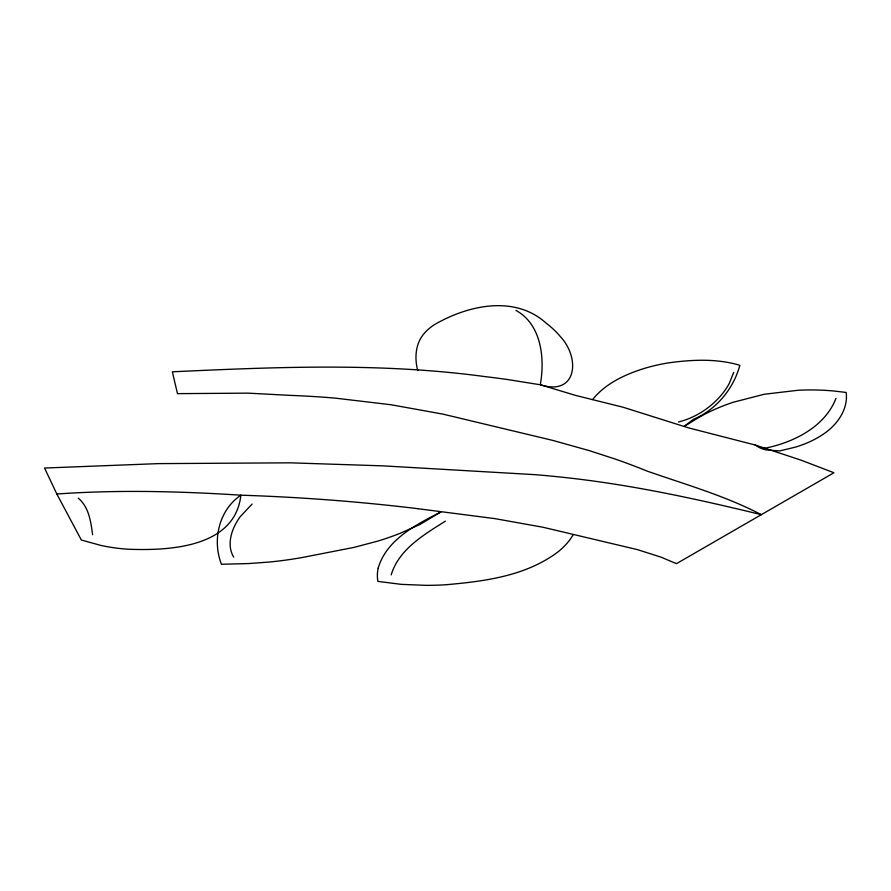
<?xml version="1.0" encoding="UTF-8"?>
<svg xmlns="http://www.w3.org/2000/svg" width="891" height="891" viewBox="0 0 891 891"><rect width="100%" height="100%" fill="white"/><g stroke="black" fill="none" stroke-linecap="round" stroke-linejoin="round"><path stroke-width="1.34" d="M540.469 383.609C544.936 357.859 541.249 324.213 515.922 310.402M391.182 574.884C398.834 549.313 424.127 534.544 445.377 521.157M378.185 568.102C386.638 539.233 416.543 524.509 441.279 511.712L494.973 518.64L542.942 527.238L637.377 549.613L661.033 557.153L676.458 563.669L833.931 472.753L801.054 460.157L755.189 445.01L688.71 427.914L622.987 407.209L575.408 395.37L540.469 384.789L507.347 379.51A562.433 324.714 0 0 0 484.57 376.548C380.903 362.537 276.433 366.981 172.364 371.803L177.476 393.644L247.965 393.143L290.978 395.415A519.698 300.044 0 0 1 335.328 398.143L391.038 404.748L442.749 414.081L552.665 440.377L589.163 450.59L614.634 458.865A509.964 294.42 0 0 1 646.81 470.983C685.346 484.47 724.973 495.719 761.326 514.664C696.929 498.971 631.931 484.849 565.985 477.632A681.359 393.377 0 0 0 535.101 474.669L383.253 465.87L290.388 462.83L158.509 463.621L44.55 468.031L56.824 494.004L81.359 540.046L101.095 545.481A117.055 67.582 0 0 0 127.736 549.212C168.566 550.816 235.068 547.943 240.871 495.184A1186.121 684.8 0 0 1 418.002 508.694M733.716 372.393L729.183 383.598A146.336 84.489 0 0 1 721.554 394.78C710.483 408 695.258 417.768 678.508 421.978M835.97 398.366C824.632 427.513 792.467 443.005 763.375 448.552M573.191 534.734L570.229 539.278A110.35 63.707 0 0 1 558.301 551.652C526.102 576.098 484.336 581.411 445.21 584.797A186.798 107.844 0 0 1 426.199 585.354L401.273 584.362L377.884 581.378A101.719 58.728 0 0 1 378.185 568.102M592.615 399.547C604.866 384.177 623.266 375.311 641.565 369.275A125.475 72.449 0 0 1 667.849 362.971C691.616 359.619 716.598 358.338 739.853 365.31C733.349 389.1 716.241 409.726 693.387 419.349C672.538 435.031 691.227 421.109 706.474 413.313A169.023 97.587 0 0 1 733.326 402.22L764.211 394.267L798.091 390.258A145.433 83.966 0 0 1 833.965 391.015L846.194 392.463C848.444 410.461 835.869 426.455 821.346 435.476A92.842 53.605 0 0 1 795.63 447.07L779.736 450.913L766.316 449.944A25.071 14.479 0 0 1 758.943 447.36L755.189 445.01M252.12 504.039L240.18 516.735A135.677 78.33 0 0 0 234.021 527.26C229.778 536.527 228.118 548.088 233.709 557.165M56.824 494.004C118.091 489.694 179.626 491.264 240.871 495.184C218.919 510.053 211.991 540.158 221.447 564.259L248.712 563.558L268.837 562.076A256.463 148.073 0 0 0 302.116 557.532L353.883 547.43L377.962 541.071A230.023 132.804 0 0 0 400.304 533.241L420.118 524.376L441.279 511.712L417.99 508.728M540.469 384.789C576.499 396.361 580.988 358.594 560.261 336.486A138.328 79.867 0 0 0 546.105 323.088C514.43 294.598 467.53 305.346 434.285 324.747A66.602 38.458 0 0 0 424.74 332.833C415.418 342.924 414.304 357.87 417.768 370.623M78.297 498.136C88.989 507.257 90.86 521.669 92.608 534.734"/></g></svg>
